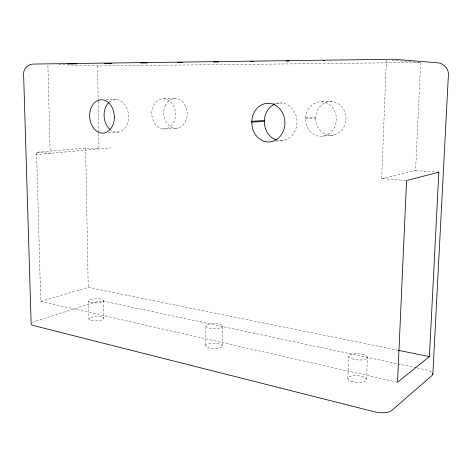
<?xml version="1.0" encoding="UTF-8"?>
<svg xmlns="http://www.w3.org/2000/svg" width="472" height="472" viewBox="0 0 472 472"><rect width="100%" height="100%" fill="white"/><g stroke="black" fill="none" stroke-linecap="round" stroke-linejoin="round"><path stroke-width="0.35" stroke-dasharray="2.36 1.77" d="M205.81 345.634L205.916 325.786M222.229 346.165A8.236 2.69 0.4 0 0 210.394 343.486A8.236 2.69 0.4 0 0 209.415 348.129A8.236 2.69 0.4 0 0 222.229 346.165L222.4 326.288A8.266 2.496 0.4 0 0 210.518 323.798A8.266 2.496 0.4 0 0 209.538 328.105A8.266 2.496 0.4 0 0 222.4 326.288M347.864 378.668L348.625 356.519M366.555 379.323L367.405 357.133M405.843 180.463L381.653 178.617L386.391 59.832M381.653 178.617L415.59 170.628L420.623 62.499L390.763 60.174M98.689 133.505L98.937 148.928L85.633 148.013L36.55 152.291L40.751 301.401L88.217 287.424L397.666 350.177M275.701 141.24L283.637 140.385M323.639 136.095L333.462 135.039M35.512 154.651L111.156 147.825M108.365 132.65L119.044 131.936M163.082 128.998A15.169 11.847 86.6 0 0 174.209 107.368A15.169 11.847 86.6 0 0 153.689 105.303A15.169 11.847 86.6 0 0 163.082 128.998L177.891 128.012M305.549 118.631L315.656 117.976M305.508 117.911A17.281 15.458 -89.7 0 1 328.429 103.958A17.281 15.458 -89.7 0 1 329.999 133.069A17.281 15.458 -89.7 0 1 305.75 122.354L305.508 117.911L315.62 117.268A16.898 15.234 -89 0 1 338.229 103.622A16.898 15.234 -89 0 1 339.728 132.077A16.898 15.234 -89 0 1 315.851 121.617L315.62 117.268M272.763 103.256L281.507 103.002M321.874 101.828L331.775 101.545M105.722 99.704L116.49 99.533M163.985 98.76L175.802 98.571M58.852 64.593L97.615 65.944L420.623 62.499M415.59 170.628L435.196 171.967M36.55 152.291L50.156 153.329L47.902 64.953M416.446 367.806L106.796 301.879A8.756 2.354 -2 0 0 94.524 302.399L34.261 321.668A9.688 2.767 -3.5 0 0 32.651 322.305M417.165 367.959L425.089 369.641A11.729 3.912 6 0 1 431.697 372.255M40.751 301.401L396.816 382.102M88.559 301.089L88.895 319.06M85.633 148.013L88.217 287.424M103.575 300.452L103.852 318.364M97.615 65.944L98.164 100.459M98.176 101.191L98.677 132.768M275.872 103.751A18.856 16.331 88.2 0 1 296.959 120.732A18.856 16.331 88.2 0 1 277.984 140.39M109.256 102.088A16.372 12.231 85.7 0 1 125.015 104.855A16.372 12.231 85.7 0 1 126.284 125.941A16.372 12.231 85.7 0 1 110.944 130.219M91.332 320.5A7.487 2.148 -2.3 0 0 103.687 318.93A7.487 2.148 -2.3 0 0 94.111 316.765A7.487 2.148 -2.3 0 0 91.332 320.5M351.345 381.228A9.416 3.333 4.6 0 0 366.502 380.19A9.416 3.333 4.6 0 0 353.811 375.677A9.416 3.333 4.6 0 0 351.345 381.228M165.578 104.99A14.868 11.741 86.8 0 0 174.835 128.213A14.868 11.741 86.8 0 0 185.909 106.996A14.868 11.741 86.8 0 0 165.578 104.99M352.13 358.903A9.458 3.097 4.2 0 0 367.358 357.941A9.458 3.097 4.2 0 0 354.59 353.746A9.458 3.097 4.2 0 0 352.13 358.903M91.007 302.422A7.517 1.994 -2 0 0 103.403 300.971A7.517 1.994 -2 0 0 93.798 298.959A7.517 1.994 -2 0 0 91.007 302.422"/><path stroke-width="0.71" d="M438.83 172.221L406.575 180.522L397.536 382.261L429.402 356.614L438.83 172.221L437.373 172.121M432.83 374.361L448.4 74.924C448.89 68.328 442.978 62.688 436.529 62.705L393.972 59.254L33.512 64.05C28.19 64.003 23.305 68.617 23.6 74.045L31.152 323.757A9.688 2.767 -3.5 0 0 33.724 325.615L374.491 411.796A13.004 4.98 5.8 0 0 391.618 410.557L432.204 375.311A11.729 3.912 6 0 0 432.653 373.317M251.806 122.112L264.403 121.298M251.759 121.304A19.334 16.579 87.8 0 1 276.197 105.763A19.334 16.579 87.8 0 1 278.185 138.331A19.334 16.579 87.8 0 1 252.06 126.278L251.759 121.304L264.355 120.507A18.856 16.331 88.2 0 1 274.521 104.288M67.75 63.956L76.582 63.844M104.548 63.478L111.905 63.384M140.603 63.012L147.229 62.929M177.401 62.54L182.552 62.469M213.456 62.068L218.607 62.003M250.254 61.596L253.93 61.549M286.309 61.13L289.253 61.089M323.108 60.652L324.577 60.634M398.386 350.324L429.402 356.614M264.355 120.507L264.644 125.357A18.856 16.331 88.2 0 0 276.592 140.036M109.834 129.334A16.372 12.231 85.7 0 1 108.743 102.571M114.371 117.675L114.017 113.268A16.732 12.331 85.5 0 0 94.288 102.908A16.732 12.331 85.5 0 0 96.512 131.039A16.732 12.331 85.5 0 0 114.371 117.675"/></g></svg>
